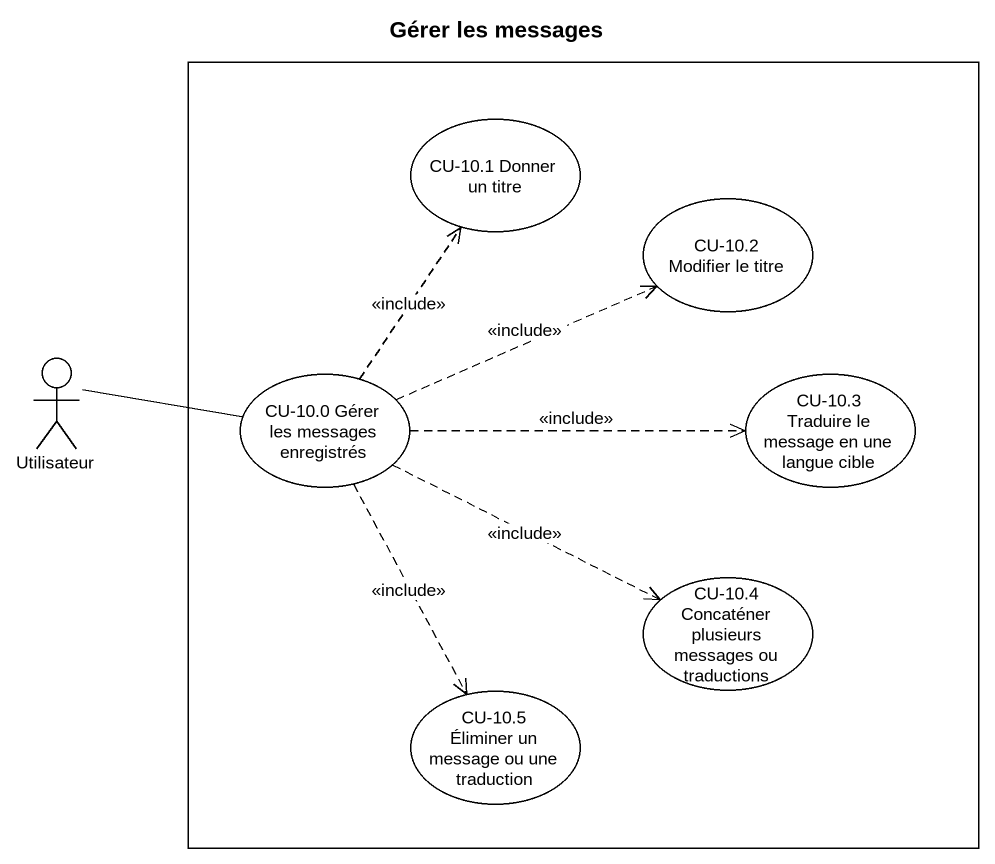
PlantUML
@startuml
title Gérer les messages
rectangle " " as rectangle1 {
  usecase "CU-10.1 Donner un titre" as CU_10_1_Donner_un_titre
  usecase "CU-10.2 Modifier le titre" as CU_10_2_Modifier_le_titre
  usecase "CU-10.0 Gérer les messages enregistrés" as CU_10_0_Gérer_les_messages
  usecase "CU-10.3 Traduire le message en une langue cible" as CU_10_3_Traduire_le_message
  usecase "CU-10.4 Concaténer plusieurs messages ou traductions" as CU_10_4_Concaténer
  usecase "CU-10.5 Éliminer un message ou une traduction" as CU_10_5_Éliminer_un_message
}
actor Utilisateur
CU_10_0_Gérer_les_messages .up.> CU_10_1_Donner_un_titre : <<include>>
CU_10_0_Gérer_les_messages .right.> CU_10_2_Modifier_le_titre : <<include>>
CU_10_0_Gérer_les_messages -left- Utilisateur
CU_10_0_Gérer_les_messages .right.> CU_10_3_Traduire_le_message : <<include>>
CU_10_0_Gérer_les_messages .right.> CU_10_4_Concaténer : <<include>>
CU_10_0_Gérer_les_messages ..> CU_10_5_Éliminer_un_message : <<include>>
@enduml
